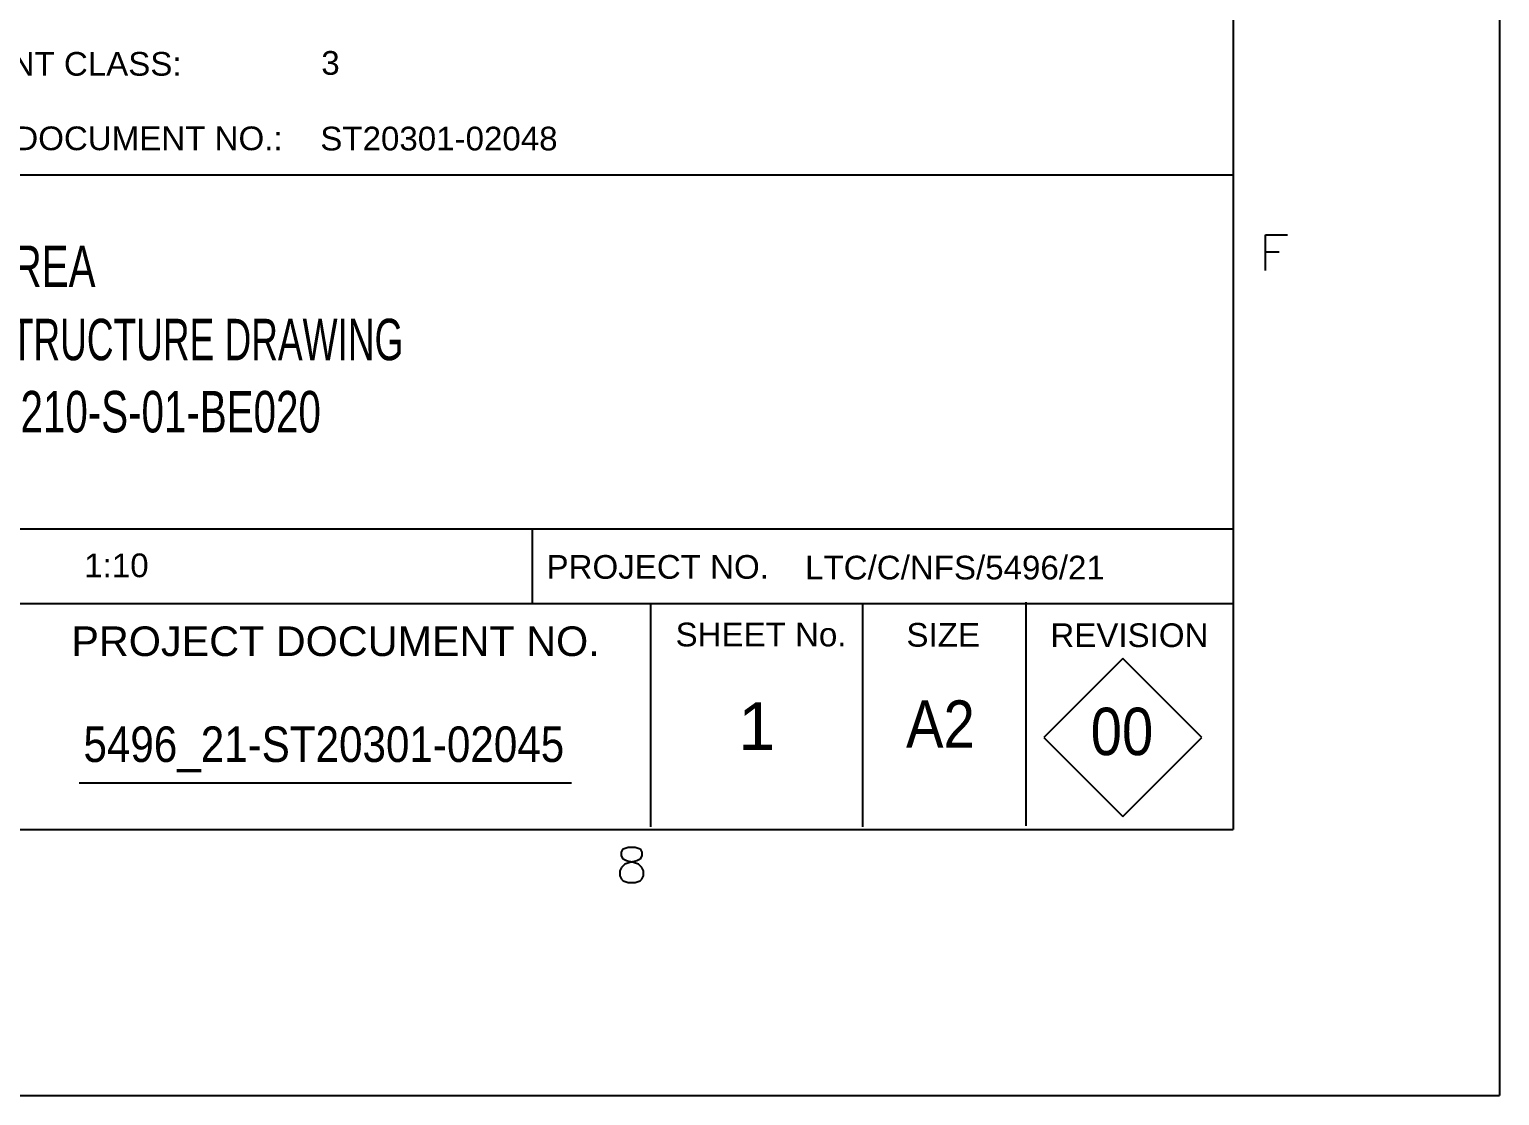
# Model space of a CAD drawing. Header units: millimetres. Extents: x -122 to 473, y -100 to 321.
# Drawn here: x 389.7 to 472.7, y -99.8 to -39.6 of the extents above; entities that cross this region are included whole.
import ezdxf

# ---------------------------------------------------------------- set-up
doc = ezdxf.new("R2010")
doc.units = ezdxf.units.MM
doc.styles.add('Arial', font='ARIAL.TTF', dxfattribs={"height": 0.2})
doc.styles.add('Arial Narrow', font='ARIALN.TTF', dxfattribs={"height": 0.2})

# ---------------------------------------------------------------- blocks, each defined once
blk = doc.blocks.new('Unknown-234528872-4356')
at = {"color": 7, "linetype": 'Continuous'}
for p, q in [((457.654, -84.661), (457.654, 105.41)), ((378.472, -47.857), (457.68, -47.857)), ((378.472, -67.841), (457.68, -67.841)), ((418.08, -72.046), (418.08, -67.841)), ((378.472, -72.046), (457.68, -72.046)), ((424.763, -84.661), (424.763, -72.046)), ((436.736, -84.661), (436.736, -72.046)), ((445.946, -84.591), (445.946, -71.976)), ((451.398, -75.148), (446.939, -79.614)), ((455.864, -79.614), (451.398, -75.148)), ((446.939, -79.614), (451.398, -84.073)), ((451.398, -84.073), (455.864, -79.614)), ((392.472, -82.172), (420.282, -82.172))]:
    blk.add_line(p, q, dxfattribs=at)
at = {"color": 7, "linetype": 'Continuous', "style": 'Arial'}
for s, height, p in [('DOCUMENT CLASS:', 1.33711, (380.31, -42.259)), ('VENDOR DOCUMENT NO.:', 1.33711, (380.31, -46.464)), ('PROJECT NO.', 1.33711, (418.869, -70.653)), ('LTC/C/NFS/5496/21', 1.33711, (433.467, -70.692)), ('PROJECT DOCUMENT NO.', 1.67139, (392.039, -75.015)), ('SHEET No.', 1.3371, (426.154, -74.47)), ('SIZE', 1.3371, (439.189, -74.486)), ('REVISION', 1.3371, (447.316, -74.508))]:
    blk.add_text(s, height=height, dxfattribs=at).set_placement(p)
at = {"color": 6, "linetype": 'Continuous', "style": 'Arial'}
for s, height, p in [('3', 1.337, (406.152, -42.206)), ('ST20301-02048', 1.33711, (406.096, -46.476)), ('1', 2.674, (429.703, -80.31))]:
    blk.add_text(s, height=height, dxfattribs=at).set_placement(p)
at = {"color": 6}
for s, height, style, width, p in [('INLET AREA', 2.3383, 'Arial Narrow', 0.85, (380.123, -54.189)), ('STEEL STRUCTURE DRAWING', 2.33835, 'Arial Narrow', 0.78, (380.031, -58.32)), ('361-RC3210-S-01-BE020', 2.33835, 'Arial Narrow', 0.85, (380.062, -62.392)), ('00', 2.6742, 'Arial', 0.85, (449.592, -80.608)), ('5496_21-ST20301-02045', 2.00566, 'Arial', 0.85, (392.723, -80.995))]:
    blk.add_text(s, height=height, dxfattribs=dict(at, style=style, width=width)).set_placement(p)
at = {"color": 6, "style": 'Arial'}
blk.add_text('1:10', height=1.3371, dxfattribs=at).set_placement((392.769, -70.565))
at = {"color": 6, "linetype": 'Continuous', "style": 'Arial', "width": 0.85}
blk.add_text('A2', height=2.6742, dxfattribs=at).set_placement((439.167, -80.194))
blk = doc.blocks.new('Unknown-234528872-4363')
at = {"color": 7, "linetype": 'Continuous'}
for p, q in [((472.679, 320.882), (472.679, -99.824)), ((457.643, 305.859), (457.643, -84.801)), ((457.643, 107.034), (457.643, -84.801)), ((459.469, -53.252), (459.469, -51.249)), ((459.469, -51.249), (460.713, -51.249)), ((459.469, -52.203), (460.234, -52.203)), ((-92.278, -84.801), (457.643, -84.801)), ((377.71, -84.801), (457.643, -84.801)), ((423.102, -86.089), (423.198, -85.898)), ((423.102, -86.28), (423.102, -86.089)), ((423.198, -86.471), (423.102, -86.28)), ((423.198, -85.898), (423.485, -85.803)), ((423.485, -85.803), (423.868, -85.803)), ((423.868, -85.803), (424.155, -85.898)), ((424.155, -85.898), (424.25, -86.089)), ((424.25, -86.28), (424.155, -86.471)), ((424.25, -86.089), (424.25, -86.28)), ((423.102, -86.947), (423.006, -87.138)), ((423.006, -87.138), (423.006, -87.424)), ((423.293, -86.757), (423.102, -86.947)), ((423.389, -86.566), (423.198, -86.471)), ((423.581, -86.661), (423.293, -86.757)), ((423.772, -86.661), (423.389, -86.566)), ((423.963, -86.566), (423.581, -86.661)), ((424.059, -86.757), (423.772, -86.661)), ((424.155, -86.471), (423.963, -86.566)), ((424.25, -86.947), (424.059, -86.757)), ((424.346, -87.138), (424.25, -86.947)), ((424.346, -87.424), (424.346, -87.138)), ((423.006, -87.424), (423.102, -87.615)), ((423.102, -87.615), (423.198, -87.711)), ((423.198, -87.711), (423.485, -87.806)), ((423.485, -87.806), (423.868, -87.806)), ((423.868, -87.806), (424.155, -87.711)), ((424.155, -87.711), (424.25, -87.615)), ((424.25, -87.615), (424.346, -87.424)), ((-122.325, -99.824), (472.679, -99.824))]:
    blk.add_line(p, q, dxfattribs=at)

msp = doc.modelspace()

# ---------------------------------------------------------------- block references
for name in ['Unknown-234528872-4363', 'Unknown-234528872-4356']:
    msp.add_blockref(name, (0, 0))

doc.saveas('drawing.dxf')
